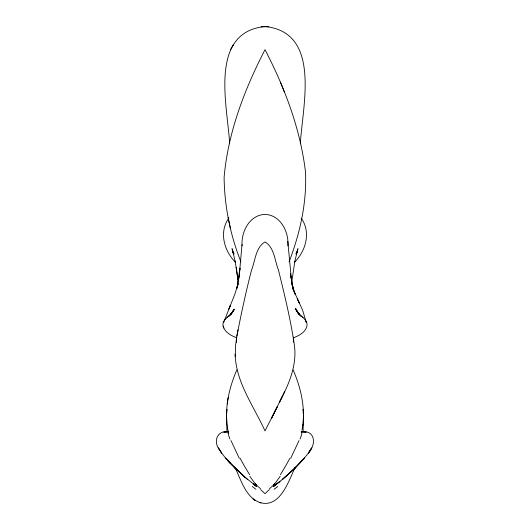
<?xml version="1.0" encoding="UTF-8"?>
<svg xmlns="http://www.w3.org/2000/svg" width="530" height="530" viewBox="0 0 530 530"><rect width="100%" height="100%" fill="white"/><g stroke="black" fill="none" stroke-linecap="round" stroke-linejoin="round"><path stroke-width="0.79" d="M287.909 245.92C289.016 231.961 280.536 214.935 265 214.398C249.464 214.935 240.984 231.961 242.091 245.92M226.562 415.493L226.919 432.003M241.998 244.608L239.381 274.341L239.991 268.114L236.983 288.075L238.308 283.437M303.081 432.003L303.438 415.493M236.897 369.854C228.205 389.616 223.68 412.029 228.609 433.381M226.615 413.97L227.072 409.266M300.351 143.835C302.173 107.06 322.041 32.363 265 26.5C207.959 32.363 227.827 107.06 229.649 143.835M302.001 430.234C305.962 409.849 301.312 388.801 293.176 370.019M302.451 427.465L302.796 424.822M291.798 281.728L294.938 260.78L297.966 248.669L296.144 254.241L297.602 250.948L295.952 253.625M284.729 391.239L279.383 402.356C288.638 384.859 297.257 365.336 294.375 345.05C290.645 319.723 284.577 294.773 278.422 269.942C274.732 260.747 274.335 247.265 265 241.958C255.665 247.265 255.268 260.747 251.578 269.942C245.946 291.719 241.203 313.72 236.936 335.801L235.625 345.05L235.207 356.458M227.165 404.012L228.218 397.394M238.659 279.038L239.626 273.626L236.983 288.075M228.529 432.275L228.655 431.851M236.917 335.894L238.049 329.759M238.281 283.444L234.777 294.375L224.091 321.339M223.633 322.604L223.945 321.776M289.089 261.86C299.98 233.392 306.963 202.54 305.492 171.925C300.384 129.022 284.822 87.841 265 49.674C244.496 89.477 227.966 132.513 224.11 177.417C224.455 206.21 230.298 235.101 240.911 261.86M299.033 440.569L290.698 458.331M295.19 467.188C288.717 480.842 280.012 509.091 259.336 502.374L260.952 502.937M229.132 308.354L230.278 305.638L228.741 309.275M282.464 396.089L273.381 414.48M273.772 413.738L265 430.903C253.764 406.086 235.804 382.309 235.154 354.119M232.67 311.931L234.2 309.195L230.815 314.581L229.318 316.099M230.55 49.621L233.16 45.057L232.518 46.176M232.498 312.17L234.088 309.46L230.365 314.807L233.982 309.865M280.158 476.284L274.845 483.744M228.854 218.055C218.731 232.014 224.124 251.121 235.651 262.41L235.353 262.072M236.771 337.809C231.424 335.795 225.555 332.833 223.461 327.123C220.679 320.418 229.073 316.887 232.213 312.488M274.169 484.552L269.525 488.72M230.311 314.78L232.219 312.574L226.966 317.662M294.647 262.072L294.349 262.41C305.876 251.121 311.269 232.014 301.146 218.055M269.399 489.568L265 493.695L260.601 489.568M274.295 484.281L273.281 485.228M273.52 486.421L279.992 481.419L276.547 484.049C288.293 475.046 299.251 464.797 308.361 453.104C316.112 445.134 315.94 429.83 301.226 431.738L306.154 432.195L302.239 431.758M293.381 337.809C299.476 335.589 306.989 331.469 307.108 324.121C306.135 317.556 298.158 315.509 295.912 309.46L299.37 314.74L295.495 308.4L297.33 311.931L300.682 316.099M227.761 431.758L223.845 432.195L228.774 431.738C216.909 429.843 212.788 442.073 219.745 450.089C226.336 460.49 235.671 468.805 244.734 477.007L228.278 461.074L235.731 468.758L234.18 467.195L244.734 477.007M265 26.5L261.204 26.758L268.723 26.732M259.813 502.533C245.317 497.16 241.117 479.604 234.81 467.188M260.475 488.72L255.831 484.552M252.949 498.836L255.334 500.446L254.254 499.717M256.48 486.421L243.86 476.265L247.762 479.577M295.992 309.672L299.688 314.78L303.034 317.662M256.719 485.228L255.705 484.281M297.741 312.415L299.688 314.78M255.155 483.744L249.842 476.284M234.048 253.625L232.398 250.948L233.856 254.241L232.034 248.669L235.062 260.78L237.95 279.608L236.214 267.193M239.302 458.331L230.967 440.569M305.651 320.975L306.373 322.604M293.017 288.075L290.374 273.626L293.017 288.075L291.474 282.662L295.296 294.375L292.461 287.863L302.637 310.229L305.936 321.339M297.284 298.628L299.669 303.683L297.933 300M301.345 431.851L301.471 432.275M223.852 328.09L223.05 326.023M280.416 82.097L284.332 91.955M228.211 217.638L230.411 228.437M237.672 277.634L238.202 281.728M291.341 279.038L287.797 241.422M302.928 409.266L303.385 413.97M293.381 337.073L293.381 342.115M236.619 337.073L236.585 342.373M301.643 431.957A24.93 2.928 -61.6 0 1 300.06 439.092M289.897 458.271A42.652 6.724 -61.3 0 1 280.37 474.655M274.818 483.453A43.805 17.212 -69.3 0 1 274.156 484.268M277.674 486.361A24.161 12.501 -65 0 1 274.149 489.19M229.94 439.092A24.93 2.928 61.6 0 1 228.357 431.957M249.63 474.655A42.652 6.724 61.3 0 1 240.103 458.271M255.844 484.268A43.805 17.212 69.3 0 1 255.182 483.453M255.851 489.19A24.161 12.501 65 0 1 252.326 486.361M277.13 406.987L271.678 417.918L277.13 406.987M311.541 448.022L308.361 453.104L311.541 448.022M304.333 458.158L294.269 468.758L282.238 479.577L295.82 467.195L294.269 468.758L304.333 458.158M276.686 483.93L273.639 486.301L276.667 483.989M256.361 486.301L253.333 483.989L256.361 486.301M230.252 463.2L225.667 458.158L230.252 463.2M299.185 314.581L297.144 311.56L299.185 314.581M221.639 453.104L218.459 448.022L221.639 453.104"/></g></svg>
